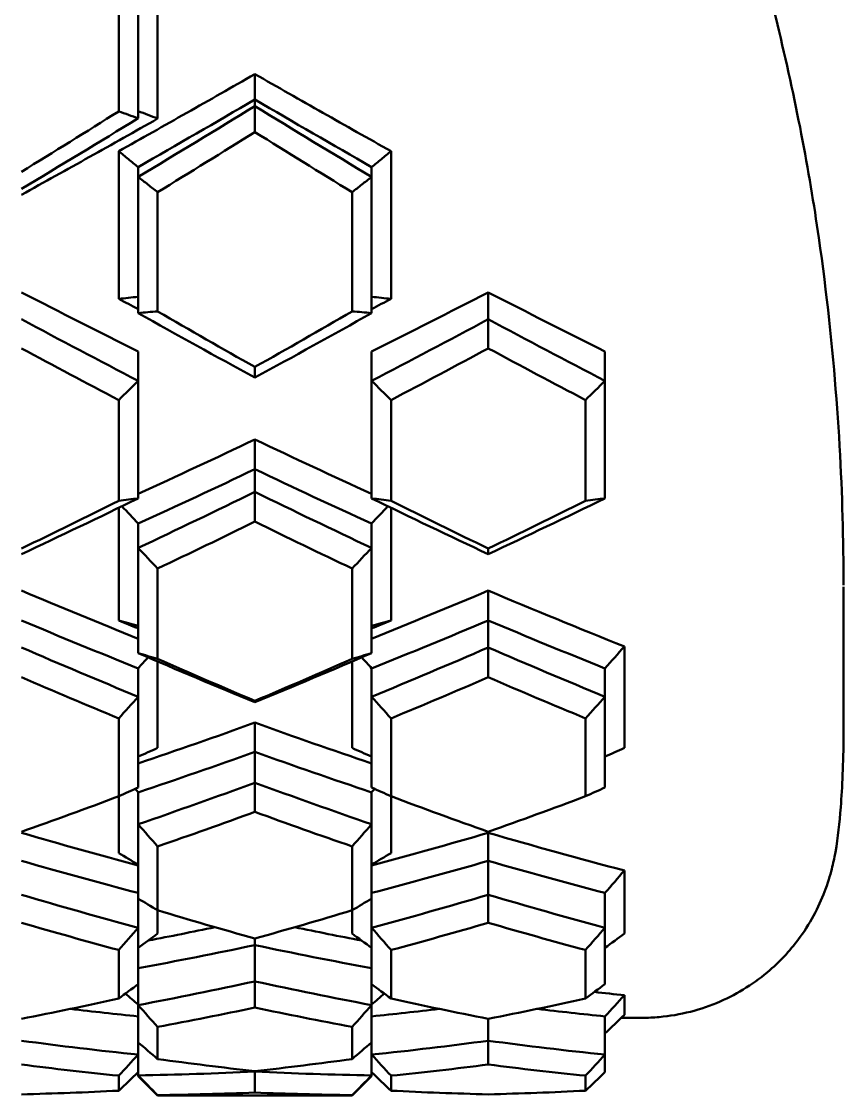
# Model space of a CAD drawing. Header units: millimetres. Extents: x 36 to 3196, y 27 to 5967.
# Drawn here: x 555.55 to 576.68, y 1918.36 to 1945.98 of the extents above; entities that cross this region are included whole.
import ezdxf

# ---------------------------------------------------------------- set-up
doc = ezdxf.new("R2010")
doc.units = ezdxf.units.MM
doc.layers.add('외형선(ISO)', color=7, linetype='Continuous', lineweight=50)

msp = doc.modelspace()

# ---------------------------------------------------------------- linework, layer by layer
at = {"layer": '외형선(ISO)'}
for p, q in [((559.0457, 1947.4982), (559.0457, 1943.4831)), ((558.5457, 1947.1919), (558.5457, 1943.4906)), ((558.0457, 1946.9113), (558.0457, 1943.6691)), ((561.5457, 1944.6283), (561.5457, 1943.9733)), ((561.5457, 1943.9733), (561.5457, 1943.804)), ((561.5457, 1943.804), (561.5457, 1943.137)), ((558.0457, 1942.6455), (558.0457, 1938.8463)), ((565.0457, 1942.6455), (565.0457, 1938.8463)), ((558.5457, 1942.2388), (558.5457, 1941.9849)), ((564.5457, 1942.2388), (564.5457, 1941.9849)), ((558.5457, 1938.4826), (558.5457, 1941.9849)), ((564.5457, 1941.9849), (564.5457, 1938.4826)), ((559.0457, 1938.5247), (559.0457, 1941.5926)), ((564.0457, 1941.5926), (564.0457, 1938.5247)), ((567.5457, 1939.0147), (567.5457, 1938.323)), ((567.5457, 1937.5747), (567.5457, 1938.323)), ((558.5457, 1937.4984), (558.5457, 1936.741)), ((564.5457, 1936.741), (564.5457, 1937.4984)), ((570.5457, 1937.4984), (570.5457, 1936.741)), ((561.5457, 1936.8258), (561.5457, 1937.0978)), ((558.5457, 1936.741), (558.5457, 1933.7179)), ((564.5457, 1933.7179), (564.5457, 1936.741)), ((570.5457, 1936.741), (570.5457, 1933.7179)), ((558.0457, 1936.2469), (558.0457, 1933.6509)), ((565.0457, 1933.6509), (565.0457, 1936.2469)), ((570.0457, 1936.2469), (570.0457, 1933.6509)), ((561.5457, 1935.2312), (561.5457, 1934.4677)), ((561.5457, 1933.8836), (561.5457, 1934.4677)), ((561.5457, 1933.8836), (561.5457, 1933.1188)), ((558.0457, 1930.5796), (558.0457, 1933.4751)), ((565.0457, 1930.5796), (565.0457, 1933.4751)), ((558.5457, 1932.4438), (558.5457, 1933.0678)), ((564.5457, 1933.0678), (564.5457, 1932.4438)), ((558.5457, 1929.7369), (558.5457, 1932.4438)), ((564.5457, 1932.4438), (564.5457, 1929.7369)), ((567.5457, 1932.2843), (567.5457, 1932.4288)), ((559.0457, 1929.5888), (559.0457, 1931.9133)), ((564.0457, 1931.9133), (564.0457, 1929.5888)), ((567.5457, 1931.3444), (567.5457, 1930.5785)), ((576.6781, 1928.6919), (576.6781, 1931.4386)), ((567.5457, 1929.8836), (567.5457, 1930.5785)), ((567.5457, 1929.8836), (567.5457, 1929.1182)), ((571.0457, 1927.299), (571.0457, 1929.909)), ((558.5457, 1929.3459), (558.5457, 1928.6159)), ((559.0457, 1927.299), (559.0457, 1929.5223)), ((564.0457, 1927.299), (564.0457, 1929.5223)), ((564.5457, 1928.6159), (564.5457, 1929.3459)), ((570.5457, 1929.3459), (570.5457, 1928.6159)), ((558.5457, 1928.6159), (558.5457, 1926.2815)), ((561.5457, 1928.4765), (561.5457, 1928.511)), ((564.5457, 1926.2815), (564.5457, 1928.6159)), ((570.5457, 1928.6159), (570.5457, 1926.2815)), ((576.6781, 1928.6919), (576.6781, 1927.7569)), ((558.0457, 1928.06), (558.0457, 1926.0554)), ((561.5457, 1927.9498), (561.5457, 1927.1973)), ((565.0457, 1926.0554), (565.0457, 1928.06)), ((570.0457, 1928.06), (570.0457, 1926.0554)), ((576.6781, 1927.7569), (576.6781, 1927.7534)), ((561.5457, 1926.4062), (561.5457, 1927.1973)), ((561.5457, 1926.4062), (561.5457, 1925.656)), ((558.0457, 1924.5949), (558.0457, 1926.0554)), ((558.5457, 1925.3371), (558.5457, 1926.1578)), ((564.5457, 1926.1578), (564.5457, 1925.3371)), ((565.0457, 1924.5949), (565.0457, 1926.0554)), ((558.5457, 1923.4238), (558.5457, 1925.3371)), ((564.5457, 1925.3371), (564.5457, 1923.4238)), ((567.5457, 1925.1182), (567.5457, 1924.3948)), ((559.0457, 1923.1244), (559.0457, 1924.7673)), ((564.0457, 1924.7673), (564.0457, 1923.1244)), ((567.5457, 1923.5239), (567.5457, 1924.3948)), ((571.0457, 1922.5236), (571.0457, 1924.1473)), ((567.5457, 1923.5239), (567.5457, 1922.8046)), ((570.5457, 1923.5699), (570.5457, 1922.6755)), ((558.5457, 1923.4238), (558.5457, 1922.6755)), ((564.5457, 1922.6755), (564.5457, 1923.4238)), ((559.0457, 1922.5236), (559.0457, 1923.1244)), ((564.0457, 1922.5236), (564.0457, 1923.1244)), ((558.5457, 1922.6755), (558.5457, 1921.2232)), ((564.5457, 1921.2232), (564.5457, 1922.6755)), ((570.5457, 1922.6755), (570.5457, 1921.2232)), ((561.5457, 1922.3993), (561.5457, 1922.2292)), ((558.0457, 1922.1038), (558.0457, 1920.8567)), ((561.5457, 1921.2966), (561.5457, 1922.2292)), ((565.0457, 1920.8567), (565.0457, 1922.1038)), ((570.0457, 1922.1038), (570.0457, 1920.8567)), ((561.5457, 1921.2966), (561.5457, 1920.6232)), ((558.5457, 1920.6867), (558.5457, 1921.2232)), ((564.5457, 1921.2232), (564.5457, 1920.6867)), ((571.0457, 1920.4377), (571.0457, 1920.9405)), ((558.5457, 1919.7256), (558.5457, 1920.6867)), ((564.5457, 1920.6867), (564.5457, 1919.7256)), ((567.5457, 1919.7707), (567.5457, 1920.3326)), ((570.5457, 1919.412), (570.5457, 1920.3967)), ((570.966, 1920.3613), (571.5029, 1920.3613)), ((559.0457, 1919.2997), (559.0457, 1920.1249)), ((564.0457, 1920.1249), (564.0457, 1919.2997)), ((558.5457, 1919.7256), (558.5457, 1919.412)), ((564.5457, 1919.412), (564.5457, 1919.7256)), ((567.5457, 1919.7707), (567.5457, 1919.1572)), ((558.5457, 1919.412), (558.5457, 1918.9622)), ((564.5457, 1918.9622), (564.5457, 1919.412)), ((570.5457, 1919.412), (570.5457, 1918.9622)), ((558.0457, 1918.8719), (558.0457, 1918.4856)), ((558.5457, 1918.9622), (558.5457, 1918.878)), ((558.5457, 1918.8613), (558.5457, 1918.878)), ((558.5457, 1918.8613), (559.0457, 1918.3613)), ((561.5457, 1918.9781), (561.5457, 1918.9873)), ((561.5457, 1918.9781), (561.5457, 1918.4373)), ((564.5457, 1918.8613), (564.0457, 1918.3613)), ((564.5457, 1918.878), (564.5457, 1918.9622)), ((564.5457, 1918.878), (564.5457, 1918.8613)), ((565.0457, 1918.4856), (565.0457, 1918.8719)), ((570.0457, 1918.8719), (570.0457, 1918.4856)), ((559.0457, 1918.3613), (559.0457, 1918.3707)), ((559.0457, 1918.3613), (564.0457, 1918.3613)), ((564.0457, 1918.3707), (564.0457, 1918.3613))]:
    msp.add_line(p, q, dxfattribs=at)
for centre, major_axis, ratio, start_param, end_param in [((571.093, 1939.7118), (4.9494, 0.7092), 0.5116297, 6.2831835, 6.2831856), ((532.9828, 1984.7519), (-22.8635, -62.8102), 0.7211662, 0.9840691, 0.9954393), ((590.1087, 1984.7519), (-22.8635, 62.8102), 0.7211662, 2.1461533, 2.1575236), ((544.9828, 1984.7519), (-22.8635, -62.8102), 0.7211662, 0.9840691, 0.9954393), ((532.9828, 1878.8911), (43.853, 50.4457), 0.5059532, 0.5157065, 0.5270768), ((590.1084, 1878.892), (43.8525, -50.4449), 0.5059521, 2.6145145, 2.625885), ((544.9828, 1878.8911), (43.853, 50.4457), 0.5059532, 0.5157065, 0.5270768), ((583.3371, 1973.2242), (-28.6739, 56.4453), 0.6905228, 1.9593563, 1.9694108), ((539.754, 1973.2247), (-28.6744, -56.446), 0.690522, 1.1721824, 1.1822367), ((584.1084, 1974.3624), (-30.8219, 59.3105), 0.6795524, 1.9607342, 1.9721047), ((538.9828, 1974.363), (-30.8224, -59.3114), 0.6795505, 1.1694891, 1.1808593), ((583.3374, 1883.6172), (44.7737, -44.7626), 0.4099624, 2.4976899, 2.509766), ((539.754, 1883.6172), (44.7737, 44.7626), 0.4099624, 0.6318267, 0.6439027), ((545.754, 1963.0102), (-34.7578, -52.9176), 0.6361803, 1.3392817, 1.3513578), ((584.1087, 1879.5734), (46.5918, -47.9277), 0.4192331, 2.4945798, 2.5059501), ((533.754, 1963.0102), (-34.7578, -52.9176), 0.6361803, 1.3392817, 1.3453561), ((538.9828, 1879.5734), (46.5918, 47.9277), 0.4192331, 0.6356426, 0.6470129), ((589.3374, 1963.0102), (-34.7578, 52.9176), 0.6361803, 1.7962366, 1.8023109), ((532.9828, 1963.5703), (-36.9942, -55.6712), 0.6237829, 1.3336304, 1.3450007), ((590.1087, 1963.5703), (-36.9942, 55.6712), 0.6237829, 1.796592, 1.8079623), ((544.9828, 1963.5703), (-36.9942, -55.6713), 0.6237829, 1.3336304, 1.3450007), ((533.7543, 1885.7353), (46.4816, 42.9853), 0.3128512, 0.7391746, 0.7512508), ((589.3374, 1885.7348), (46.4821, -42.9859), 0.3128517, 2.3903421, 2.4024181), ((545.7543, 1885.7353), (46.4816, 42.9853), 0.3128512, 0.7391746, 0.7512508), ((532.983, 1881.8268), (48.5049, 45.9891), 0.3237805, 0.7449409, 0.7563114), ((583.3371, 1952.628), (-39.3069, 49.631), 0.5685907, 1.6536722, 1.6555409), ((590.1087, 1881.826), (48.5055, -45.9899), 0.3237824, 2.385282, 2.3966523), ((539.754, 1952.6283), (-39.3074, -49.6317), 0.56859, 1.4860518, 1.4879205), ((544.983, 1881.8268), (48.5049, 45.9892), 0.3237807, 0.7449409, 0.7563113), ((584.1084, 1952.5985), (-41.612, 52.3084), 0.5550271, 1.6519746, 1.663345), ((538.9828, 1952.5988), (-41.6126, -52.3092), 0.5550249, 1.4782478, 1.4896181), ((583.3374, 1889.2943), (47.5934, -41.7521), 0.2092259, 2.2902388, 2.3023148), ((539.754, 1889.2943), (47.5934, 41.7521), 0.2092259, 0.8392778, 0.8513539), ((545.754, 1942.2955), (-42.6278, -46.8107), 0.4891587, 1.6157821, 1.6278581), ((584.1087, 1885.6021), (49.767, -44.6218), 0.2215889, 2.2835503, 2.2949206), ((538.9828, 1885.6021), (49.767, 44.6218), 0.2215889, 0.8466721, 0.8580424), ((532.9828, 1941.6768), (-44.986, -49.438), 0.4747085, 1.6065779, 1.6179482), ((590.1087, 1941.6768), (-44.986, 49.438), 0.4747085, 1.5236444, 1.5350147), ((544.9828, 1941.6768), (-44.986, -49.438), 0.4747085, 1.6065779, 1.6179482), ((533.7543, 1894.2221), (48.2092, 41.0384), 0.1012422, 0.9348329, 0.9469091), ((589.3374, 1894.2217), (48.2098, -41.0389), 0.1012429, 2.1946836, 2.2067597), ((545.7543, 1894.2221), (48.2092, 41.0384), 0.1012422, 0.9348329, 0.9469091), ((532.983, 1890.8235), (50.4894, 43.8013), 0.1147786, 0.9435485, 0.954919), ((583.3374, 1900.4144), (48.3871, -40.8297), 0.0088485, 4.174004, 4.1819394), ((590.1087, 1890.8229), (50.49, -43.802), 0.1147807, 2.1866739, 2.1980442), ((539.754, 1900.4144), (48.3871, 40.8297), 0.0088485, 5.2428386, 5.2507739), ((544.983, 1890.8235), (50.4894, 43.8013), 0.1147786, 0.9435485, 0.954919), ((545.754, 1922.6318), (-46.633, -42.8221), 0.301602, 1.8385297, 1.8506058), ((584.1084, 1931.0318), (-47.3917, 47.1355), 0.3845085, 1.4080648, 1.4194352), ((538.9828, 1931.0318), (-47.3923, -47.1362), 0.3845061, 1.7221573, 1.7335276), ((545.7543, 1907.7434), (-48.1409, -41.1185), 0.118753, 2.0076281, 2.0197043), ((584.1087, 1897.3798), (50.7391, -43.5132), 0.0055822, 2.0922116, 2.1035819), ((538.9828, 1897.3798), (50.7391, 43.5132), 0.0055822, 1.0380107, 1.049381), ((532.983, 1920.8857), (-49.0449, -45.4127), 0.286299, 1.828291, 1.8396615), ((590.1084, 1920.8857), (-49.045, 45.4128), 0.2862987, 1.3019312, 1.3133017), ((544.9828, 1920.8856), (-49.0456, -45.4135), 0.2862963, 1.8282908, 1.8396611), ((532.983, 1905.1363), (-50.5357, -43.7478), 0.103732, 1.997868, 2.0092384), ((584.1084, 1911.4498), (50.0948, -44.252), 0.1821298, 4.3439084, 4.3552789), ((538.9828, 1911.4496), (-50.0955, -44.2526), 0.1821275, 1.9279063, 1.9392766), ((590.1084, 1905.1363), (-50.5357, 43.7478), 0.1037317, 1.1323542, 1.1437247), ((544.983, 1905.1363), (-50.5357, -43.7478), 0.1037316, 1.9978679, 2.0092384)]:
    msp.add_ellipse(centre, major_axis=major_axis, ratio=ratio, start_param=start_param, end_param=end_param, dxfattribs=at)
for points, knots in [([(570.0502, 1960.4224), (570.4365, 1959.4196), (570.8994, 1958.2333), (571.903, 1955.6072), (572.4559, 1954.1283), (573.5707, 1950.9032), (574.1373, 1949.1049), (575.1227, 1945.4332), (575.5406, 1943.5106), (575.9134, 1941.2857), (575.9812, 1940.8486), (576.0424, 1940.4211)], [0, 0, 0, 0, 0.4689398, 0.4689398, 0.9628104, 0.9628104, 1.5165678, 1.5165678, 2.1073485, 2.1073485, 2.2546901, 2.2546901, 2.2546901, 2.2546901]), ([(558.0457, 1942.6455), (558.6291, 1942.9724), (559.2124, 1943.3014), (560.3791, 1943.9626), (560.9624, 1944.2948), (561.5457, 1944.6283)], [-0.4041666, -0.4041666, -0.4041666, -0.4041666, -0.20208428, -0.20208428, 0, 0, 0, 0]), ([(561.5457, 1944.6283), (562.1291, 1944.2948), (562.7123, 1943.9626), (563.8791, 1943.3014), (564.4624, 1942.9724), (565.0457, 1942.6455)], [-0.40416657, -0.40416657, -0.40416657, -0.40416657, -0.20208232, -0.20208232, 0, 0, 0, 0]), ([(558.0457, 1943.6691), (558.1295, 1943.6405), (558.213, 1943.6113), (558.3797, 1943.5518), (558.4628, 1943.5215), (558.5457, 1943.4906)], [0.000000971, 0.000000971, 0.000000971, 0.000000971, 0.037875552, 0.037875552, 0.075750138, 0.075750138, 0.075750138, 0.075750138]), ([(558.5457, 1943.6745), (558.6296, 1943.6438), (558.7132, 1943.6125), (558.8799, 1943.5487), (558.9629, 1943.5162), (559.0457, 1943.4831)], [0.000000987, 0.000000987, 0.000000987, 0.000000987, 0.038257662, 0.038257662, 0.076514372, 0.076514372, 0.076514372, 0.076514372]), ([(559.0457, 1943.4831), (558.4624, 1943.1529), (557.8791, 1942.8245), (556.7123, 1942.1719), (556.1291, 1941.8477), (555.5457, 1941.5259)], [-0.4041666, -0.4041666, -0.4041666, -0.4041666, -0.20208428, -0.20208428, 0, 0, 0, 0]), ([(558.5457, 1942.2388), (558.4619, 1942.3054), (558.3783, 1942.3726), (558.2116, 1942.5082), (558.1285, 1942.5765), (558.0457, 1942.6455)], [0.000000987, 0.000000987, 0.000000987, 0.000000987, 0.038257659, 0.038257659, 0.076514365, 0.076514365, 0.076514365, 0.076514365]), ([(565.0457, 1942.6455), (564.9629, 1942.5765), (564.8799, 1942.5082), (564.7132, 1942.3726), (564.6296, 1942.3054), (564.5457, 1942.2388)], [0, 0, 0, 0, 0.038256461, 0.038256461, 0.076512756, 0.076512756, 0.076512756, 0.076512756]), ([(559.0457, 1941.5926), (558.962, 1941.6569), (558.8784, 1941.7218), (558.7117, 1941.8526), (558.6286, 1941.9184), (558.5457, 1941.9849)], [0.000000971, 0.000000971, 0.000000971, 0.000000971, 0.037875541, 0.037875541, 0.075750116, 0.075750116, 0.075750116, 0.075750116]), ([(564.5457, 1941.9849), (564.4628, 1941.9184), (564.3797, 1941.8526), (564.213, 1941.7218), (564.1295, 1941.6569), (564.0457, 1941.5926)], [0, 0, 0, 0, 0.037874523, 0.037874523, 0.07574906, 0.07574906, 0.07574906, 0.07574906]), ([(576.0424, 1940.4211), (576.454, 1937.5487), (576.6305, 1934.8511), (576.6752, 1932.2137), (576.6781, 1931.8434), (576.6781, 1931.4857)], [0, 0, 0, 0, 0.9931187, 0.9931187, 1.1611854, 1.1611854, 1.1611854, 1.1611854]), ([(558.0457, 1938.8463), (558.1285, 1938.8564), (558.2116, 1938.8658), (558.3783, 1938.8835), (558.4619, 1938.8918), (558.5457, 1938.8994)], [0, 0, 0, 0, 0.038256461, 0.038256461, 0.076512757, 0.076512757, 0.076512757, 0.076512757]), ([(564.5457, 1938.8994), (564.6296, 1938.8918), (564.7132, 1938.8835), (564.8799, 1938.8658), (564.9629, 1938.8564), (565.0457, 1938.8463)], [0.000000999, 0.000000999, 0.000000999, 0.000000999, 0.038257411, 0.038257411, 0.076513988, 0.076513988, 0.076513988, 0.076513988]), ([(558.5457, 1938.4826), (558.6286, 1938.4907), (558.7117, 1938.4983), (558.8784, 1938.5123), (558.962, 1938.5188), (559.0457, 1938.5247)], [0, 0, 0, 0, 0.037874523, 0.037874523, 0.07574906, 0.07574906, 0.07574906, 0.07574906]), ([(564.0457, 1938.5247), (564.1295, 1938.5188), (564.213, 1938.5123), (564.3797, 1938.4983), (564.4628, 1938.4907), (564.5457, 1938.4826)], [0.000000987, 0.000000987, 0.000000987, 0.000000987, 0.037875614, 0.037875614, 0.075750227, 0.075750227, 0.075750227, 0.075750227]), ([(576.6779, 1927.6353), (576.675, 1926.9003), (576.6466, 1926.2843), (576.5741, 1925.3531), (576.541, 1925.0243), (576.45, 1924.5161), (576.4277, 1924.3991), (576.3536, 1924.0945), (576.302, 1923.9034), (576.1498, 1923.4854), (576.0591, 1923.2726), (575.8401, 1922.8517), (575.7105, 1922.6399), (575.3421, 1922.1297), (575.078, 1921.8395), (574.4063, 1921.2569), (573.971, 1920.9814), (573.0151, 1920.5636), (572.4784, 1920.4266), (571.7958, 1920.3669), (571.6503, 1920.3606), (571.505, 1920.3606)], [0, 0, 0, 0, 0.4926628, 0.4926628, 0.9088978, 0.9088978, 1.0153102, 1.0153102, 1.111239, 1.111239, 1.1884006, 1.1884006, 1.2650832, 1.2650832, 1.3824223, 1.3824223, 1.5341517, 1.5341517, 1.6964826, 1.6964826, 1.7401791, 1.7401791, 1.7401791, 1.7401791])]:
    msp.add_open_spline(points, degree=3, knots=knots, dxfattribs=at)
for points in [[(561.5457, 1943.9733), (560.5457, 1943.39), (559.5457, 1942.8112), (558.5457, 1942.2388)], [(564.5457, 1942.2388), (563.5457, 1942.8112), (562.5457, 1943.39), (561.5457, 1943.9733)], [(555.5457, 1942.1161), (556.3791, 1942.6296), (557.2124, 1943.1477), (558.0457, 1943.6691)], [(561.5457, 1943.804), (560.5457, 1943.1923), (559.5457, 1942.5852), (558.5457, 1941.9849)], [(564.5457, 1941.9849), (563.5457, 1942.5852), (562.5457, 1943.1923), (561.5457, 1943.804)], [(555.5457, 1941.6775), (556.5457, 1942.2754), (557.5457, 1942.8806), (558.5457, 1943.4906)], [(561.5457, 1943.137), (560.7124, 1942.618), (559.8791, 1942.1028), (559.0457, 1941.5926)], [(564.0457, 1941.5926), (563.2124, 1942.1028), (562.3791, 1942.618), (561.5457, 1943.137)], [(558.5457, 1937.4984), (557.5457, 1937.9968), (556.5457, 1938.5024), (555.5457, 1939.0147)], [(567.5457, 1939.0147), (566.5457, 1938.5024), (565.5457, 1937.9968), (564.5457, 1937.4984)], [(570.5457, 1937.4984), (569.5457, 1937.9968), (568.5457, 1938.5024), (567.5457, 1939.0147)], [(558.5457, 1938.5866), (558.3791, 1938.6729), (558.2124, 1938.7594), (558.0457, 1938.8463)], [(565.0457, 1938.8463), (564.879, 1938.7594), (564.7124, 1938.6729), (564.5457, 1938.5866)], [(558.5457, 1938.4826), (559.5457, 1937.9185), (560.5457, 1937.3655), (561.5457, 1936.8258)], [(559.0457, 1938.5247), (559.8791, 1938.0409), (560.7124, 1937.5649), (561.5457, 1937.0978)], [(561.5457, 1937.0978), (562.3791, 1937.5649), (563.2124, 1938.0409), (564.0457, 1938.5247)], [(561.5457, 1936.8258), (562.5457, 1937.3655), (563.5457, 1937.9185), (564.5457, 1938.4826)], [(555.5457, 1938.323), (556.5457, 1937.7885), (557.5457, 1937.2609), (558.5457, 1936.741)], [(564.5457, 1936.741), (565.5457, 1937.2609), (566.5457, 1937.7885), (567.5457, 1938.323)], [(567.5457, 1938.323), (568.5457, 1937.7885), (569.5457, 1937.2609), (570.5457, 1936.741)], [(558.0457, 1936.2469), (557.2124, 1936.6842), (556.3791, 1937.127), (555.5457, 1937.5747)], [(567.5457, 1937.5747), (566.7124, 1937.127), (565.8791, 1936.6842), (565.0457, 1936.2469)], [(570.0457, 1936.2469), (569.2124, 1936.6842), (568.3791, 1937.127), (567.5457, 1937.5747)], [(558.5457, 1933.8339), (559.5457, 1934.291), (560.5457, 1934.757), (561.5457, 1935.2312)], [(561.5457, 1935.2312), (562.5457, 1934.757), (563.5457, 1934.291), (564.5457, 1933.8339)], [(558.5457, 1933.0678), (559.5457, 1933.5255), (560.5457, 1933.9923), (561.5457, 1934.4677)], [(561.5457, 1934.4677), (562.5457, 1933.9923), (563.5457, 1933.5255), (564.5457, 1933.0678)], [(558.5457, 1933.7179), (557.5457, 1933.2309), (556.5457, 1932.7529), (555.5457, 1932.2843)], [(558.5457, 1932.4438), (559.5457, 1932.9146), (560.5457, 1933.3947), (561.5457, 1933.8836)], [(561.5457, 1933.8836), (562.5457, 1933.3947), (563.5457, 1932.9146), (564.5457, 1932.4438)], [(567.5457, 1932.2843), (566.5457, 1932.7529), (565.5457, 1933.2309), (564.5457, 1933.7179)], [(570.5457, 1933.7179), (569.5457, 1933.2309), (568.5457, 1932.7529), (567.5457, 1932.2843)], [(555.5457, 1932.4288), (556.3791, 1932.8297), (557.2124, 1933.2372), (558.0457, 1933.6509)], [(565.0457, 1933.6509), (565.8791, 1933.2372), (566.7124, 1932.8297), (567.5457, 1932.4288)], [(567.5457, 1932.4288), (568.3791, 1932.8297), (569.2124, 1933.2372), (570.0457, 1933.6509)], [(561.5457, 1933.1188), (560.7124, 1932.7105), (559.8791, 1932.3086), (559.0457, 1931.9133)], [(564.0457, 1931.9133), (563.2124, 1932.3086), (562.3791, 1932.7105), (561.5457, 1933.1188)], [(576.6781, 1931.4857), (576.6781, 1931.485), (576.6781, 1931.4844), (576.6781, 1931.4838)], [(555.5457, 1931.3444), (556.5457, 1930.9226), (557.5457, 1930.5106), (558.5457, 1930.109)], [(564.5457, 1930.109), (565.5457, 1930.5106), (566.5457, 1930.9226), (567.5457, 1931.3444)], [(567.5457, 1931.3444), (568.7124, 1930.8523), (569.8791, 1930.3735), (571.0457, 1929.909)], [(555.5457, 1930.5785), (556.5457, 1930.1572), (557.5457, 1929.7462), (558.5457, 1929.3459)], [(558.5457, 1930.3756), (558.3791, 1930.4433), (558.2124, 1930.5113), (558.0457, 1930.5796)], [(565.0457, 1930.5796), (564.8791, 1930.5113), (564.7124, 1930.4433), (564.5457, 1930.3756)], [(564.5457, 1929.3459), (565.5457, 1929.7462), (566.5457, 1930.1572), (567.5457, 1930.5785)], [(567.5457, 1930.5785), (568.5457, 1930.1572), (569.5457, 1929.7462), (570.5457, 1929.3459)], [(555.5457, 1929.8836), (556.5457, 1929.4504), (557.5457, 1929.0277), (558.5457, 1928.6159)], [(564.5457, 1928.6159), (565.5457, 1929.0277), (566.5457, 1929.4504), (567.5457, 1929.8836)], [(567.5457, 1929.8836), (568.5457, 1929.4504), (569.5457, 1929.0277), (570.5457, 1928.6159)], [(561.5457, 1928.4765), (560.5457, 1928.8857), (559.5457, 1929.306), (558.5457, 1929.7369)], [(559.0457, 1929.5888), (559.8791, 1929.2221), (560.7124, 1928.8627), (561.5457, 1928.511)], [(564.5457, 1929.7369), (563.5457, 1929.306), (562.5457, 1928.8857), (561.5457, 1928.4765)], [(561.5457, 1928.511), (562.3791, 1928.8627), (563.2124, 1929.2221), (564.0457, 1929.5888)], [(558.0457, 1928.06), (557.2124, 1928.405), (556.3791, 1928.7579), (555.5457, 1929.1182)], [(567.5457, 1929.1182), (566.7124, 1928.7579), (565.8791, 1928.405), (565.0457, 1928.06)], [(570.0457, 1928.06), (569.2124, 1928.405), (568.3791, 1928.7579), (567.5457, 1929.1182)], [(558.5457, 1926.9019), (559.5457, 1927.2397), (560.5457, 1927.5891), (561.5457, 1927.9498)], [(561.5457, 1927.9498), (562.5457, 1927.5891), (563.5457, 1927.2397), (564.5457, 1926.9019)], [(576.6781, 1927.7534), (576.6781, 1927.7136), (576.678, 1927.6743), (576.6779, 1927.6353)], [(558.5457, 1926.1578), (559.5457, 1926.4924), (560.5457, 1926.8391), (561.5457, 1927.1973)], [(561.5457, 1927.1973), (562.5457, 1926.8391), (563.5457, 1926.4924), (564.5457, 1926.1578)], [(558.5457, 1925.3371), (559.5457, 1925.6812), (560.5457, 1926.0378), (561.5457, 1926.4062)], [(561.5457, 1926.4062), (562.5457, 1926.0378), (563.5457, 1925.6812), (564.5457, 1925.3371)], [(555.5457, 1925.1445), (556.3791, 1925.4396), (557.2124, 1925.7433), (558.0457, 1926.0554)], [(565.0457, 1926.0554), (565.8791, 1925.7433), (566.7124, 1925.4396), (567.5457, 1925.1445)], [(567.5457, 1925.1445), (568.3791, 1925.4396), (569.2124, 1925.7433), (570.0457, 1926.0554)], [(561.5457, 1925.656), (560.7124, 1925.3512), (559.8791, 1925.0549), (559.0457, 1924.7673)], [(564.0457, 1924.7673), (563.2124, 1925.0549), (562.3791, 1925.3512), (561.5457, 1925.656)], [(555.5457, 1925.1182), (556.5457, 1924.8261), (557.5457, 1924.5465), (558.5457, 1924.2796)], [(564.5457, 1924.2796), (565.5457, 1924.5465), (566.5457, 1924.8261), (567.5457, 1925.1182)], [(567.5457, 1925.1182), (568.7124, 1924.7774), (569.8791, 1924.4536), (571.0457, 1924.1473)], [(555.5457, 1924.3948), (556.5457, 1924.1069), (557.5457, 1923.8319), (558.5457, 1923.5699)], [(564.5457, 1923.5699), (565.5457, 1923.8319), (566.5457, 1924.1069), (567.5457, 1924.3948)], [(567.5457, 1924.3948), (568.5457, 1924.1069), (569.5457, 1923.8319), (570.5457, 1923.5699)], [(555.5457, 1923.5239), (556.5457, 1923.2278), (557.5457, 1922.9449), (558.5457, 1922.6755)], [(564.5457, 1922.6755), (565.5457, 1922.9449), (566.5457, 1923.2278), (567.5457, 1923.5239)], [(567.5457, 1923.5239), (568.5457, 1923.2278), (569.5457, 1922.9449), (570.5457, 1922.6755)], [(559.0457, 1923.1244), (559.8791, 1922.8734), (560.7124, 1922.6316), (561.5457, 1922.3993)], [(561.5457, 1922.3993), (562.3791, 1922.6316), (563.2124, 1922.8734), (564.0457, 1923.1244)], [(558.0457, 1922.1038), (557.2124, 1922.3279), (556.3791, 1922.5616), (555.5457, 1922.8046)], [(558.8024, 1922.3458), (559.3749, 1922.4561), (559.9474, 1922.5709), (560.5199, 1922.6901)], [(562.5716, 1922.6901), (563.144, 1922.5709), (563.7165, 1922.4561), (564.289, 1922.3458)], [(567.5457, 1922.8046), (566.7124, 1922.5616), (565.8791, 1922.3279), (565.0457, 1922.1038)], [(570.0457, 1922.1038), (569.2124, 1922.3279), (568.3791, 1922.5616), (567.5457, 1922.8046)], [(558.5457, 1921.6361), (559.5457, 1921.82), (560.5457, 1922.0177), (561.5457, 1922.2292)], [(561.5457, 1922.2292), (562.5457, 1922.0177), (563.5457, 1921.82), (564.5457, 1921.6361)], [(558.5457, 1920.6867), (559.5457, 1920.8757), (560.5457, 1921.0791), (561.5457, 1921.2966)], [(561.5457, 1921.2966), (562.5457, 1921.0791), (563.5457, 1920.8757), (564.5457, 1920.6867)], [(570.2743, 1921.0245), (570.5314, 1920.9955), (570.7886, 1920.9675), (571.0457, 1920.9405)], [(555.5457, 1920.3326), (556.3791, 1920.4973), (557.2124, 1920.6721), (558.0457, 1920.8567)], [(565.0457, 1920.8567), (565.8791, 1920.6721), (566.7124, 1920.4973), (567.5457, 1920.3326)], [(567.5457, 1920.3326), (568.3791, 1920.4973), (569.2124, 1920.6721), (570.0457, 1920.8567)], [(556.8035, 1920.5888), (557.3842, 1920.5199), (557.965, 1920.4559), (558.5457, 1920.3967)], [(561.5457, 1920.6232), (560.7124, 1920.4471), (559.8791, 1920.2809), (559.0457, 1920.1249)], [(564.0457, 1920.1249), (563.2124, 1920.2809), (562.3791, 1920.4471), (561.5457, 1920.6232)], [(564.5457, 1920.3967), (565.1265, 1920.4559), (565.7072, 1920.5199), (566.2879, 1920.5888)], [(568.8035, 1920.5888), (569.3842, 1920.5199), (569.965, 1920.4559), (570.5457, 1920.3967)], [(555.5457, 1919.7707), (556.5457, 1919.6364), (557.5457, 1919.5168), (558.5457, 1919.412)], [(564.5457, 1919.412), (565.5457, 1919.5168), (566.5457, 1919.6364), (567.5457, 1919.7707)], [(567.5457, 1919.7707), (568.5457, 1919.6364), (569.5457, 1919.5168), (570.5457, 1919.412)], [(558.0457, 1918.8719), (557.2124, 1918.9565), (556.3791, 1919.0517), (555.5457, 1919.1572)], [(559.0457, 1919.2997), (559.8791, 1919.1852), (560.7124, 1919.0811), (561.5457, 1918.9873)], [(561.5457, 1918.9873), (562.3791, 1919.0811), (563.2124, 1919.1852), (564.0457, 1919.2997)], [(567.5457, 1919.1572), (566.7124, 1919.0517), (565.8791, 1918.9565), (565.0457, 1918.8719)], [(570.0457, 1918.8719), (569.2124, 1918.9565), (568.3791, 1919.0517), (567.5457, 1919.1572)], [(561.5457, 1918.9781), (560.5457, 1918.9297), (559.5457, 1918.8963), (558.5457, 1918.878)], [(564.5457, 1918.878), (563.5457, 1918.8963), (562.5457, 1918.9297), (561.5457, 1918.9781)], [(555.5457, 1918.3917), (556.3791, 1918.4124), (557.2124, 1918.4437), (558.0457, 1918.4856)], [(565.0457, 1918.4856), (565.8791, 1918.4437), (566.7124, 1918.4124), (567.5457, 1918.3917)], [(567.5457, 1918.3917), (568.3791, 1918.4124), (569.2124, 1918.4437), (570.0457, 1918.4856)], [(561.5457, 1918.4373), (560.7124, 1918.4045), (559.8791, 1918.3823), (559.0457, 1918.3707)], [(564.0457, 1918.3707), (563.2124, 1918.3823), (562.3791, 1918.4045), (561.5457, 1918.4373)]]:
    msp.add_open_spline(points, degree=3, dxfattribs=at)

doc.saveas('drawing.dxf')
